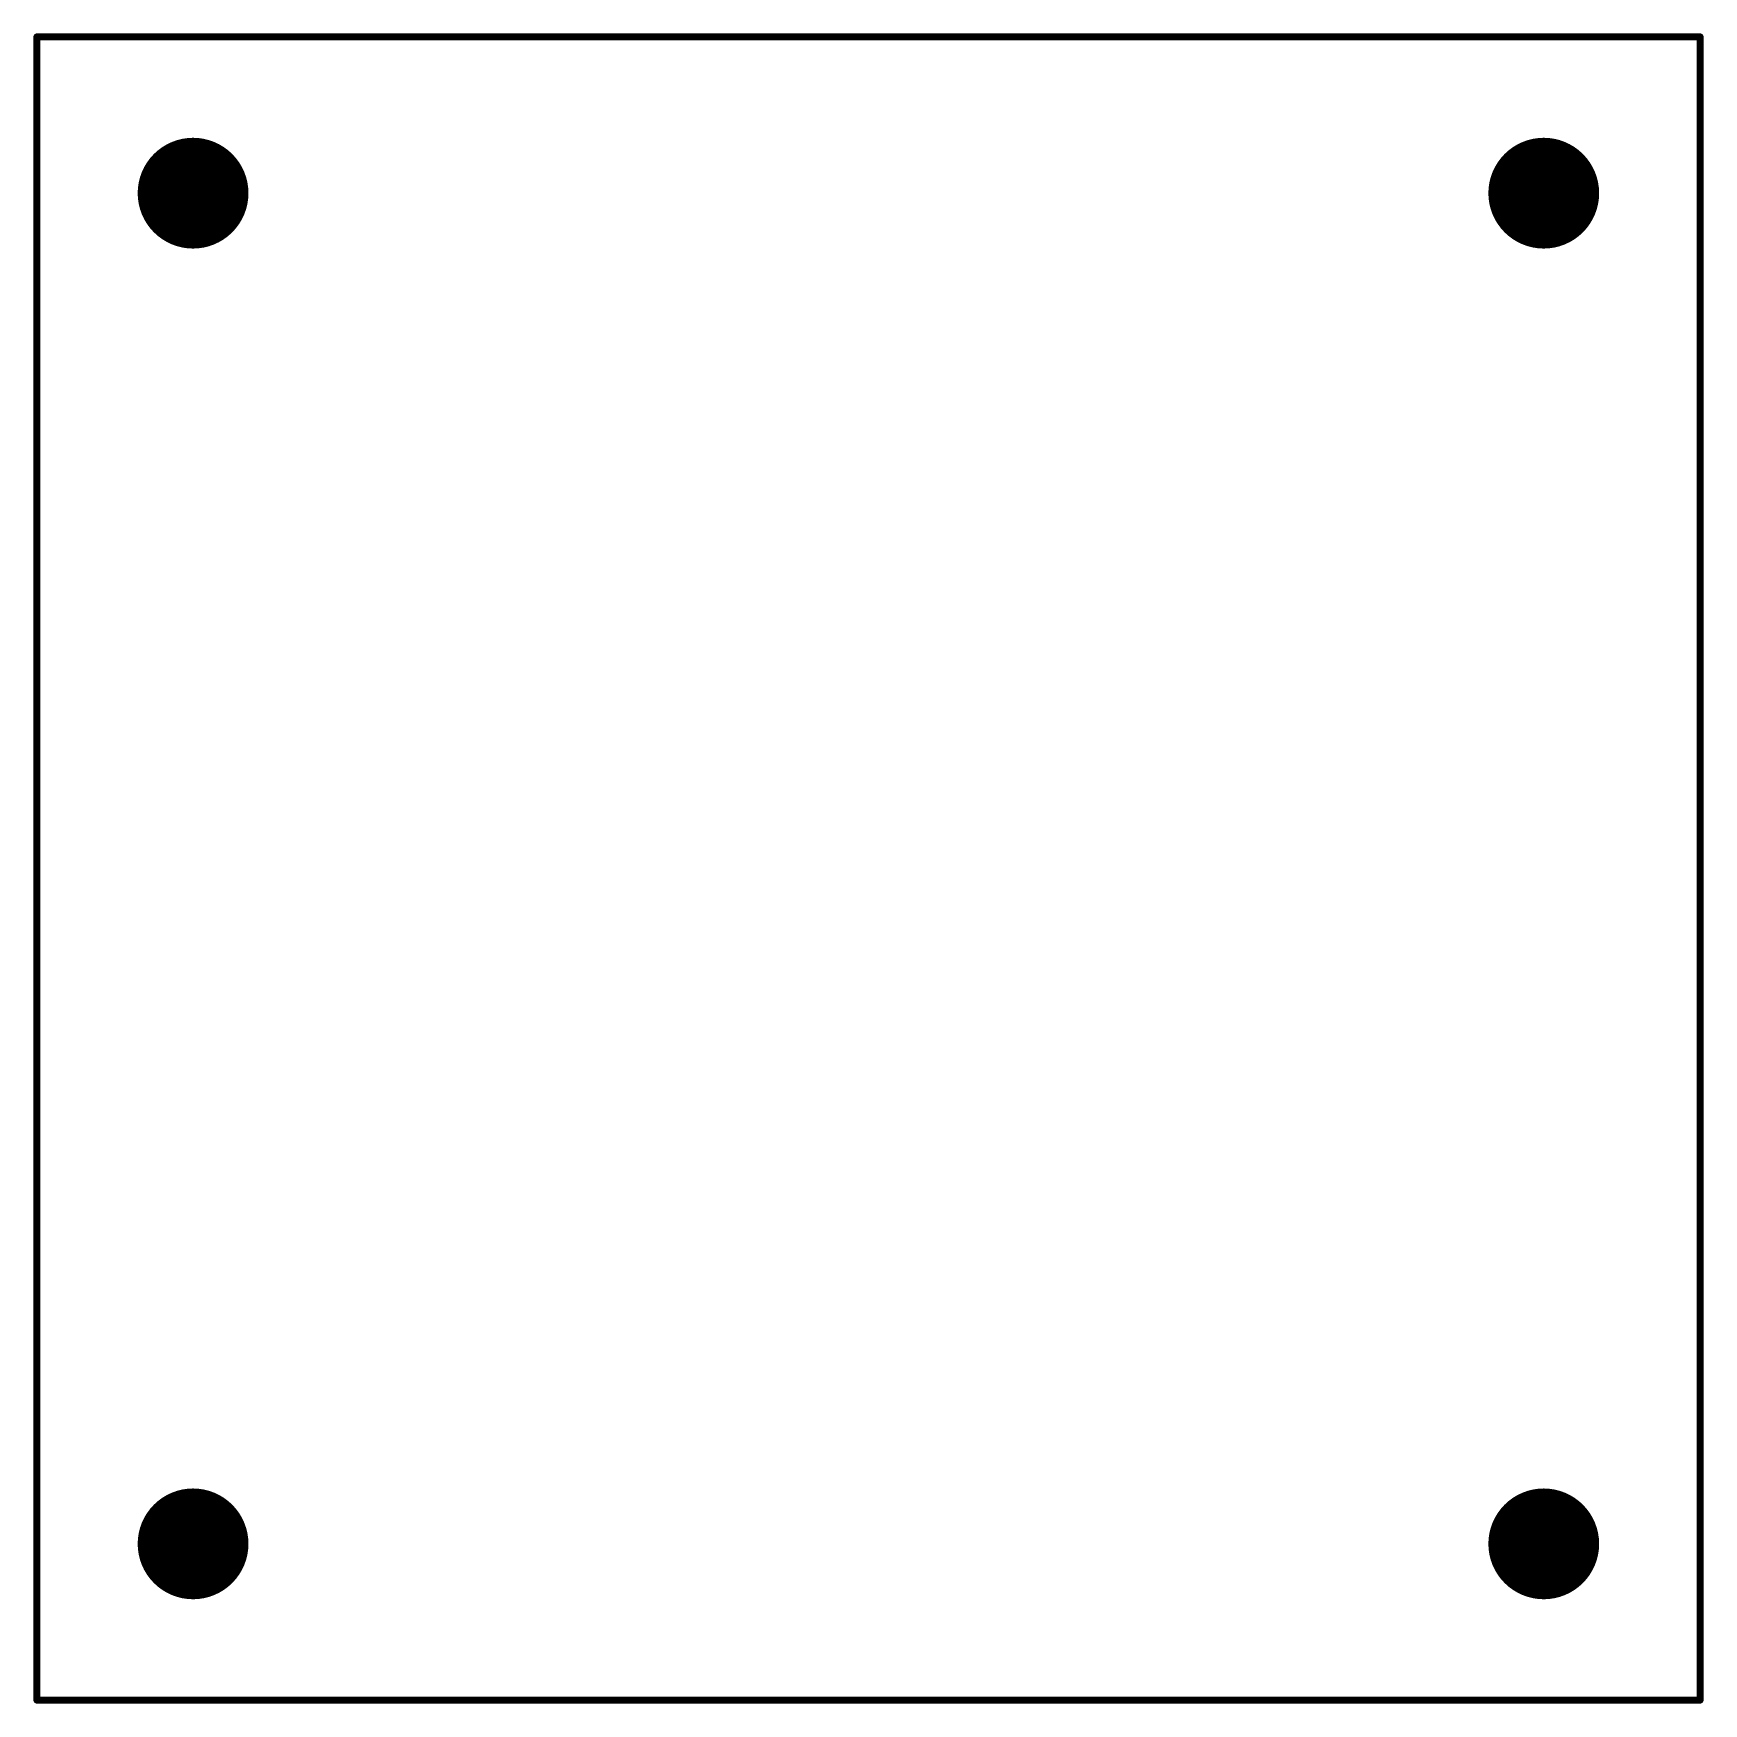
# Model space of a CAD drawing. Extents: x 68.3 to 128.7, y 49.5 to 109.8.
import ezdxf

# ---------------------------------------------------------------- set-up
doc = ezdxf.new("R2010")
doc.units = 0
for name, color, linetype in [('MECHANICAL1', 6, 'CONTINUOUS'), ('MECHANICAL3', 76, 'CONTINUOUS'), ('MECHANICAL31', 56, 'CONTINUOUS')]:
    doc.layers.add(name, color=color, linetype=linetype)

msp = doc.modelspace()

# ---------------------------------------------------------------- linework, layer by layer
at = {"layer": 'MECHANICAL1', "const_width": 1.999999}
for points in [[(73.1139, 104.070269, 1), (75.113901, 104.070269, 1)], [(121.881928, 104.070269, 1), (123.881929, 104.070269, 1)], [(73.1139, 55.302241, 1), (75.113901, 55.302241, 1)], [(121.881928, 55.302241, 1), (123.881929, 55.302241, 1)]]:
    msp.add_lwpolyline(points, format="xyb", close=True, dxfattribs=at)
at = {"layer": 'MECHANICAL3', "const_width": 0.254}
for points in [[(68.476139, 109.71194), (128.526141, 109.71194)], [(68.476139, 49.661938), (68.476139, 109.70083)], [(128.526141, 49.678595), (128.526141, 109.698211)], [(68.476139, 49.661938), (128.526141, 49.661938)]]:
    msp.add_lwpolyline(points, dxfattribs=at)
at = {"layer": 'MECHANICAL3', "const_width": 0.127}
for points in [[(68.412639, 109.71194, 1), (68.539639, 109.71194, 1)], [(68.412639, 109.70083, 1), (68.539639, 109.70083, 1)], [(128.462641, 109.71194, 1), (128.589641, 109.71194, 1)], [(128.462641, 109.698211, 1), (128.589641, 109.698211, 1)], [(68.412639, 49.661938, 1), (68.539639, 49.661938, 1)], [(68.412639, 49.661938, 1), (68.539639, 49.661938, 1)], [(128.462641, 49.678595, 1), (128.589641, 49.678595, 1)], [(128.462641, 49.661938, 1), (128.589641, 49.661938, 1)]]:
    msp.add_lwpolyline(points, format="xyb", close=True, dxfattribs=at)
at = {"layer": 'MECHANICAL31', "const_width": 0.0508}
for points in [[(74.113901, 103.816269), (74.113901, 104.324269)], [(74.113901, 103.816269), (74.113901, 104.324269)], [(122.881928, 103.816269), (122.881928, 104.324269)], [(122.881928, 103.816269), (122.881928, 104.324269)], [(73.859901, 104.070269), (74.367901, 104.070269)], [(73.859901, 104.070269), (74.367901, 104.070269)], [(122.627928, 104.070269), (123.135928, 104.070269)], [(122.627928, 104.070269), (123.135928, 104.070269)], [(74.113901, 55.048241), (74.113901, 55.556241)], [(74.113901, 55.048241), (74.113901, 55.556241)], [(122.881928, 55.048241), (122.881928, 55.556241)], [(122.881928, 55.048241), (122.881928, 55.556241)], [(73.859901, 55.302241), (74.367901, 55.302241)], [(73.859901, 55.302241), (74.367901, 55.302241)], [(122.627928, 55.302241), (123.135928, 55.302241)], [(122.627928, 55.302241), (123.135928, 55.302241)]]:
    msp.add_lwpolyline(points, dxfattribs=at)
at = {"layer": 'MECHANICAL31', "const_width": 0.0254}
for points in [[(74.101201, 104.324269, 1), (74.126601, 104.324269, 1)], [(74.101201, 104.324269, 1), (74.126601, 104.324269, 1)], [(122.869228, 104.324269, 1), (122.894628, 104.324269, 1)], [(122.869228, 104.324269, 1), (122.894628, 104.324269, 1)], [(73.847201, 104.070269, 1), (73.872601, 104.070269, 1)], [(73.847201, 104.070269, 1), (73.872601, 104.070269, 1)], [(74.101201, 103.816269, 1), (74.126601, 103.816269, 1)], [(74.101201, 103.816269, 1), (74.126601, 103.816269, 1)], [(74.355201, 104.070269, 1), (74.380601, 104.070269, 1)], [(74.355201, 104.070269, 1), (74.380601, 104.070269, 1)], [(122.615228, 104.070269, 1), (122.640628, 104.070269, 1)], [(122.615228, 104.070269, 1), (122.640628, 104.070269, 1)], [(122.869228, 103.816269, 1), (122.894628, 103.816269, 1)], [(122.869228, 103.816269, 1), (122.894628, 103.816269, 1)], [(123.123228, 104.070269, 1), (123.148628, 104.070269, 1)], [(123.123228, 104.070269, 1), (123.148628, 104.070269, 1)], [(74.101201, 55.556241, 1), (74.126601, 55.556241, 1)], [(74.101201, 55.556241, 1), (74.126601, 55.556241, 1)], [(122.869228, 55.556241, 1), (122.894628, 55.556241, 1)], [(122.869228, 55.556241, 1), (122.894628, 55.556241, 1)], [(73.847201, 55.302241, 1), (73.872601, 55.302241, 1)], [(73.847201, 55.302241, 1), (73.872601, 55.302241, 1)], [(74.101201, 55.048241, 1), (74.126601, 55.048241, 1)], [(74.101201, 55.048241, 1), (74.126601, 55.048241, 1)], [(74.355201, 55.302241, 1), (74.380601, 55.302241, 1)], [(74.355201, 55.302241, 1), (74.380601, 55.302241, 1)], [(122.615228, 55.302241, 1), (122.640628, 55.302241, 1)], [(122.615228, 55.302241, 1), (122.640628, 55.302241, 1)], [(122.869228, 55.048241, 1), (122.894628, 55.048241, 1)], [(122.869228, 55.048241, 1), (122.894628, 55.048241, 1)], [(123.123228, 55.302241, 1), (123.148628, 55.302241, 1)], [(123.123228, 55.302241, 1), (123.148628, 55.302241, 1)]]:
    msp.add_lwpolyline(points, format="xyb", close=True, dxfattribs=at)

doc.saveas('drawing.dxf')
